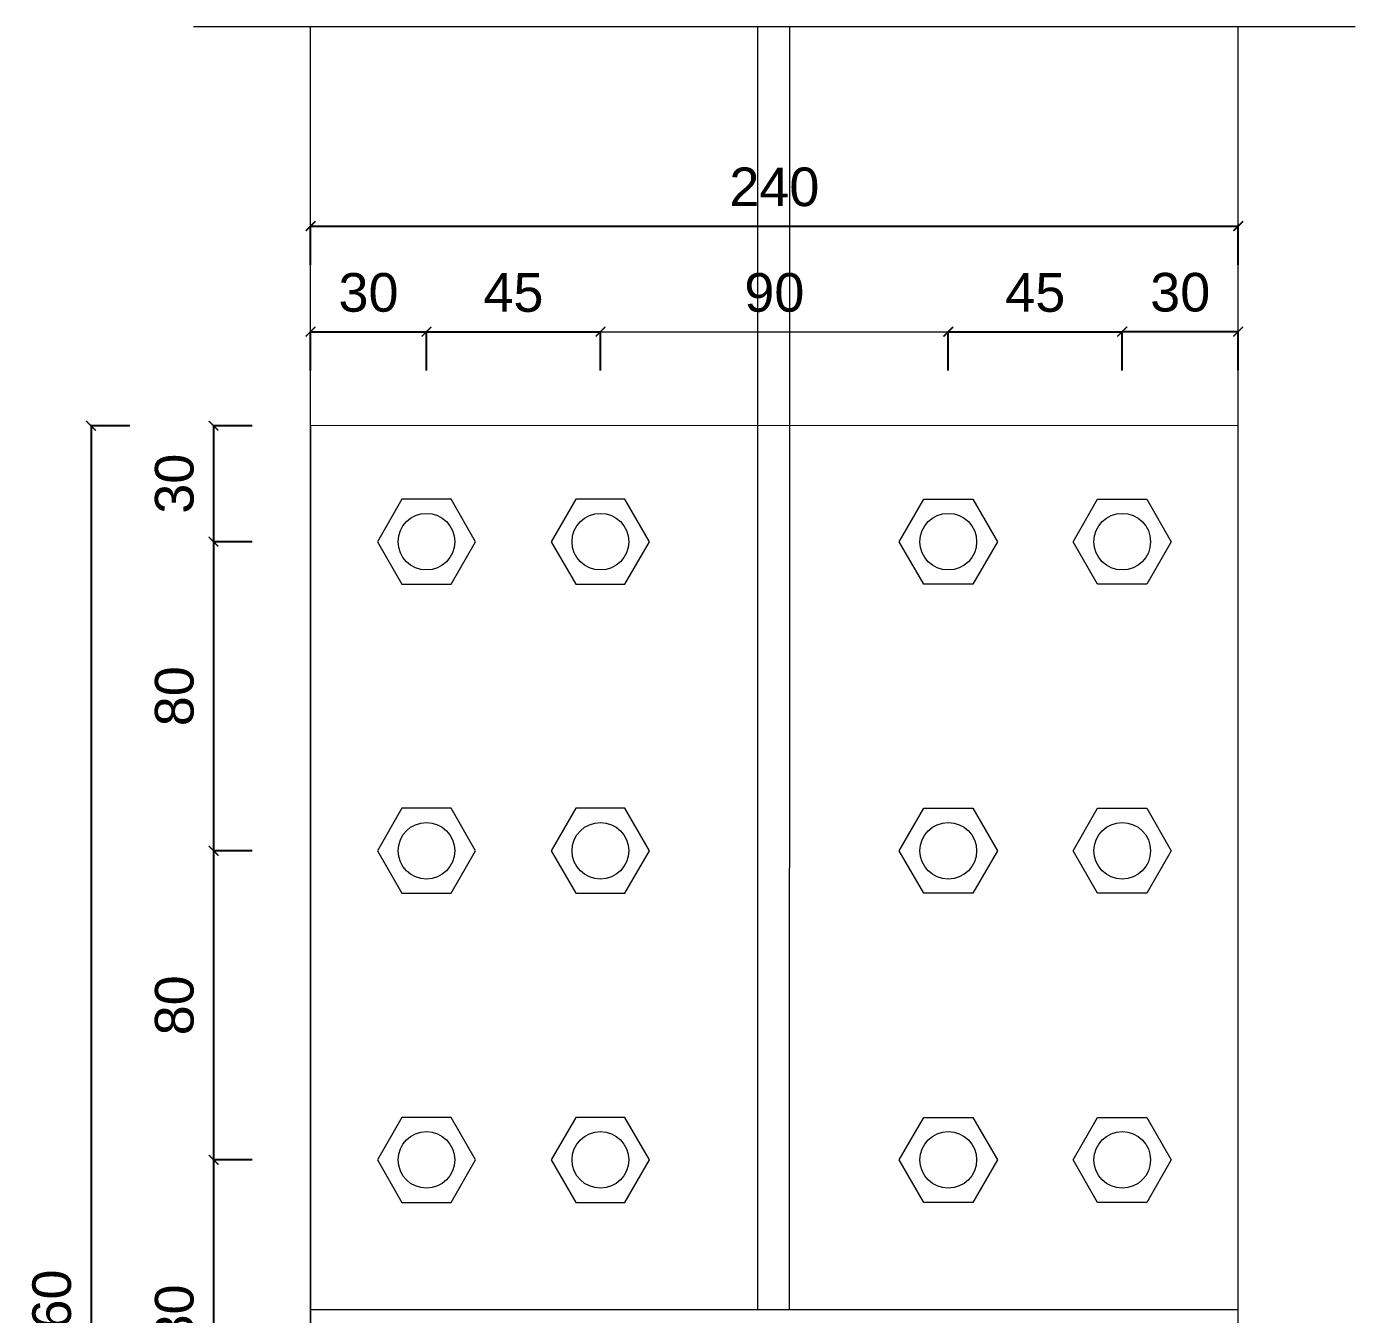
# Model space of a CAD drawing. Header units: millimetres. Extents: x 1415 to 3549, y 2194 to 4677.
# Drawn here: x 1783.825 to 1784.1688, y 2313.6318 to 2313.9652 of the extents above; entities that cross this region are included whole.
import ezdxf
from ezdxf import colors
from ezdxf.entities.mleader import LeaderData, LeaderLine
from ezdxf.math import Vec2, Vec3

# ---------------------------------------------------------------- set-up
doc = ezdxf.new("R2010")
doc.units = ezdxf.units.MM
doc.linetypes.add('ACAD_ISO02W100', pattern=[15, 12, -3])
doc.layers.get('0').update_dxf_attribs({"plot": 0})
for name, color, linetype, lineweight in [('bulloni', 170, 'Continuous', 15), ('giunti', 7, 'Continuous', 15), ('Layer4', 7, 'Continuous', 15), ('quote', 252, 'Continuous', 5), ('sezione', 18, 'ACAD_ISO02W100', 20)]:
    doc.layers.add(name, color=color, linetype=linetype, lineweight=lineweight)
doc.styles.get("Standard").update_dxf_attribs({"font": 'arial.ttf'})
doc.dimstyles.new('quote acciaio', dxfattribs={"dimtxt": 0.01, "dimasz": 0.0025, "dimexe": 0, "dimexo": 0, "dimgap": 0.005, "dimtad": 2, "dimdec": 0, "dimlfac": 1000, "dimzin": 0, "dimdsep": 46, "dimtxsty": 'Standard', "dimblk": 'ARCHTICK', "dimcen": 0, "dimclre": 252, "dimadec": 0, "dimazin": 0, "dimtfac": 1, "dimtdec": 0, "dimtofl": 0, "dimtmove": 0, "dimatfit": 3, "dimfxl": 0.01, "dimfxlon": 1, "dimtolj": 1, "dimtzin": 0, "dimarcsym": 0})

# ---------------------------------------------------------------- blocks, each defined once
blk = doc.blocks.new('_ArchTick')
at = {"color": 0, "linetype": 'ByBlock', "const_width": 0.15}
blk.add_lwpolyline([(-0.5, -0.5), (0.5, 0.5)], dxfattribs=at)
blk = doc.blocks.new('*D594')
at = {"layer": 'Defpoints', "color": 0, "transparency": 16777216}
for p in [(1783.92851, 2313.83184), (1783.87343, 2313.75184), (1783.92851, 2313.75184)]:
    blk.add_point(p, dxfattribs=at)
at = {"layer": 'quote', "color": 252, "lineweight": -2, "transparency": 16777216}
for p, q in [((1783.88343, 2313.83184), (1783.87343, 2313.83184)), ((1783.88343, 2313.75184), (1783.87343, 2313.75184))]:
    blk.add_line(p, q, dxfattribs=at)
at = {"layer": 'quote', "color": 0, "linetype": 'Continuous', "lineweight": -2, "transparency": 16777216}
blk.add_line((1783.87343, 2313.83184), (1783.87343, 2313.75184), dxfattribs=at)
at = {"layer": 'quote', "color": 0, "lineweight": -2, "transparency": 16777216, "xscale": 0.0025, "yscale": 0.0025, "zscale": 0.0025}
for p, rotation in [((1783.87343, 2313.83184), 90), ((1783.87343, 2313.75184), 270)]:
    blk.add_blockref('_ArchTick', p, dxfattribs=dict(at, rotation=rotation))
at = {"layer": 'quote', "color": 0, "transparency": 16777216, "insert": (1783.86332, 2313.79184), "char_height": 0.01, "attachment_point": 5, "rotation": 90}
blk.add_mtext('\\A1;80', dxfattribs=at)
blk = doc.blocks.new('*D560')
at = {"layer": 'Defpoints', "color": 0, "transparency": 16777216}
for p in [(1783.92851, 2313.75184), (1783.87343, 2313.67184), (1783.92851, 2313.67184)]:
    blk.add_point(p, dxfattribs=at)
at = {"layer": 'quote', "color": 252, "lineweight": -2, "transparency": 16777216}
for p, q in [((1783.88343, 2313.75184), (1783.87343, 2313.75184)), ((1783.88343, 2313.67184), (1783.87343, 2313.67184))]:
    blk.add_line(p, q, dxfattribs=at)
at = {"layer": 'quote', "color": 0, "linetype": 'Continuous', "lineweight": -2, "transparency": 16777216}
blk.add_line((1783.87343, 2313.75184), (1783.87343, 2313.67184), dxfattribs=at)
at = {"layer": 'quote', "color": 0, "lineweight": -2, "transparency": 16777216, "xscale": 0.0025, "yscale": 0.0025, "zscale": 0.0025}
for p, rotation in [((1783.87343, 2313.75184), 90), ((1783.87343, 2313.67184), 270)]:
    blk.add_blockref('_ArchTick', p, dxfattribs=dict(at, rotation=rotation))
at = {"layer": 'quote', "color": 0, "transparency": 16777216, "insert": (1783.86332, 2313.71184), "char_height": 0.01, "attachment_point": 5, "rotation": 90}
blk.add_mtext('\\A1;80', dxfattribs=at)
blk = doc.blocks.new('*D561')
at = {"layer": 'Defpoints', "color": 0, "transparency": 16777216}
for p in [(1783.92851, 2313.67184), (1783.87343, 2313.59184), (1783.92851, 2313.59184)]:
    blk.add_point(p, dxfattribs=at)
at = {"layer": 'quote', "color": 252, "lineweight": -2, "transparency": 16777216}
for p, q in [((1783.88343, 2313.67184), (1783.87343, 2313.67184)), ((1783.88343, 2313.59184), (1783.87343, 2313.59184))]:
    blk.add_line(p, q, dxfattribs=at)
at = {"layer": 'quote', "color": 0, "linetype": 'Continuous', "lineweight": -2, "transparency": 16777216}
blk.add_line((1783.87343, 2313.67184), (1783.87343, 2313.59184), dxfattribs=at)
at = {"layer": 'quote', "color": 0, "lineweight": -2, "transparency": 16777216, "xscale": 0.0025, "yscale": 0.0025, "zscale": 0.0025}
for p, rotation in [((1783.87343, 2313.67184), 90), ((1783.87343, 2313.59184), 270)]:
    blk.add_blockref('_ArchTick', p, dxfattribs=dict(at, rotation=rotation))
at = {"layer": 'quote', "color": 0, "transparency": 16777216, "insert": (1783.86332, 2313.63184), "char_height": 0.01, "attachment_point": 5, "rotation": 90}
blk.add_mtext('\\A1;80', dxfattribs=at)
blk = doc.blocks.new('*D567')
at = {"layer": 'Defpoints', "color": 0, "transparency": 16777216}
for p in [(1783.92851, 2313.88618), (1783.89851, 2313.86184), (1783.92851, 2313.83184)]:
    blk.add_point(p, dxfattribs=at)
at = {"layer": 'quote', "color": 252, "lineweight": -2, "transparency": 16777216}
for p, q in [((1783.89851, 2313.87618), (1783.89851, 2313.88618)), ((1783.92851, 2313.87618), (1783.92851, 2313.88618))]:
    blk.add_line(p, q, dxfattribs=at)
at = {"layer": 'quote', "color": 0, "linetype": 'Continuous', "lineweight": -2, "transparency": 16777216}
blk.add_line((1783.89851, 2313.88618), (1783.92851, 2313.88618), dxfattribs=at)
at = {"layer": 'quote', "color": 0, "lineweight": -2, "transparency": 16777216, "xscale": 0.0025, "yscale": 0.0025, "zscale": 0.0025, "rotation": 180}
blk.add_blockref('_ArchTick', (1783.89851, 2313.88618), dxfattribs=at)
at = {"layer": 'quote', "color": 0, "lineweight": -2, "transparency": 16777216, "xscale": 0.0025, "yscale": 0.0025, "zscale": 0.0025}
blk.add_blockref('_ArchTick', (1783.92851, 2313.88618), dxfattribs=at)
at = {"layer": 'quote', "color": 0, "transparency": 16777216, "insert": (1783.91351, 2313.89628), "char_height": 0.01, "attachment_point": 5}
blk.add_mtext('\\A1;30', dxfattribs=at)
blk = doc.blocks.new('*D595')
at = {"layer": 'Defpoints', "color": 0, "transparency": 16777216}
for p in [(1783.97351, 2313.88618), (1783.92851, 2313.83184), (1783.97351, 2313.83184)]:
    blk.add_point(p, dxfattribs=at)
at = {"layer": 'quote', "color": 252, "lineweight": -2, "transparency": 16777216}
for p, q in [((1783.92851, 2313.87618), (1783.92851, 2313.88618)), ((1783.97351, 2313.87618), (1783.97351, 2313.88618))]:
    blk.add_line(p, q, dxfattribs=at)
at = {"layer": 'quote', "color": 0, "linetype": 'Continuous', "lineweight": -2, "transparency": 16777216}
blk.add_line((1783.92851, 2313.88618), (1783.97351, 2313.88618), dxfattribs=at)
at = {"layer": 'quote', "color": 0, "lineweight": -2, "transparency": 16777216, "xscale": 0.0025, "yscale": 0.0025, "zscale": 0.0025, "rotation": 180}
blk.add_blockref('_ArchTick', (1783.92851, 2313.88618), dxfattribs=at)
at = {"layer": 'quote', "color": 0, "lineweight": -2, "transparency": 16777216, "xscale": 0.0025, "yscale": 0.0025, "zscale": 0.0025}
blk.add_blockref('_ArchTick', (1783.97351, 2313.88618), dxfattribs=at)
at = {"layer": 'quote', "color": 0, "transparency": 16777216, "insert": (1783.95101, 2313.89626), "char_height": 0.01, "attachment_point": 5}
blk.add_mtext('\\A1;45', dxfattribs=at)
blk = doc.blocks.new('*D596')
at = {"layer": 'Defpoints', "color": 0, "transparency": 16777216}
for p in [(1784.10851, 2313.88618), (1784.06351, 2313.83184), (1784.10851, 2313.83184)]:
    blk.add_point(p, dxfattribs=at)
at = {"layer": 'quote', "color": 252, "lineweight": -2, "transparency": 16777216}
for p, q in [((1784.06351, 2313.87618), (1784.06351, 2313.88618)), ((1784.10851, 2313.87618), (1784.10851, 2313.88618))]:
    blk.add_line(p, q, dxfattribs=at)
at = {"layer": 'quote', "color": 0, "linetype": 'Continuous', "lineweight": -2, "transparency": 16777216}
blk.add_line((1784.06351, 2313.88618), (1784.10851, 2313.88618), dxfattribs=at)
at = {"layer": 'quote', "color": 0, "lineweight": -2, "transparency": 16777216, "xscale": 0.0025, "yscale": 0.0025, "zscale": 0.0025, "rotation": 180}
blk.add_blockref('_ArchTick', (1784.06351, 2313.88618), dxfattribs=at)
at = {"layer": 'quote', "color": 0, "lineweight": -2, "transparency": 16777216, "xscale": 0.0025, "yscale": 0.0025, "zscale": 0.0025}
blk.add_blockref('_ArchTick', (1784.10851, 2313.88618), dxfattribs=at)
at = {"layer": 'quote', "color": 0, "transparency": 16777216, "insert": (1784.08601, 2313.89626), "char_height": 0.01, "attachment_point": 5}
blk.add_mtext('\\A1;45', dxfattribs=at)
blk = doc.blocks.new('*D597')
at = {"layer": 'Defpoints', "color": 0, "transparency": 16777216}
for p in [(1784.13851, 2313.88622), (1784.10851, 2313.83184), (1784.13851, 2313.83188)]:
    blk.add_point(p, dxfattribs=at)
at = {"layer": 'quote', "color": 252, "lineweight": -2, "transparency": 16777216}
for p, q in [((1784.10851, 2313.87622), (1784.10851, 2313.88622)), ((1784.13851, 2313.87622), (1784.13851, 2313.88622))]:
    blk.add_line(p, q, dxfattribs=at)
at = {"layer": 'quote', "color": 0, "linetype": 'Continuous', "lineweight": -2, "transparency": 16777216}
blk.add_line((1784.10851, 2313.88622), (1784.13851, 2313.88622), dxfattribs=at)
at = {"layer": 'quote', "color": 0, "lineweight": -2, "transparency": 16777216, "xscale": 0.0025, "yscale": 0.0025, "zscale": 0.0025, "rotation": 180}
blk.add_blockref('_ArchTick', (1784.10851, 2313.88622), dxfattribs=at)
at = {"layer": 'quote', "color": 0, "lineweight": -2, "transparency": 16777216, "xscale": 0.0025, "yscale": 0.0025, "zscale": 0.0025}
blk.add_blockref('_ArchTick', (1784.13851, 2313.88622), dxfattribs=at)
at = {"layer": 'quote', "color": 0, "transparency": 16777216, "insert": (1784.12351, 2313.89633), "char_height": 0.01, "attachment_point": 5}
blk.add_mtext('\\A1;30', dxfattribs=at)
blk = doc.blocks.new('*D568')
at = {"layer": 'Defpoints', "color": 0, "transparency": 16777216}
for p in [(1783.89851, 2313.8618), (1783.84172, 2313.40184), (1783.89851, 2313.40184)]:
    blk.add_point(p, dxfattribs=at)
at = {"layer": 'quote', "color": 252, "lineweight": -2, "transparency": 16777216}
for p, q in [((1783.85172, 2313.8618), (1783.84172, 2313.8618)), ((1783.85172, 2313.40184), (1783.84172, 2313.40184))]:
    blk.add_line(p, q, dxfattribs=at)
at = {"layer": 'quote', "color": 0, "linetype": 'Continuous', "lineweight": -2, "transparency": 16777216}
blk.add_line((1783.84172, 2313.8618), (1783.84172, 2313.40184), dxfattribs=at)
at = {"layer": 'quote', "color": 0, "lineweight": -2, "transparency": 16777216, "xscale": 0.0025, "yscale": 0.0025, "zscale": 0.0025}
for p, rotation in [((1783.84172, 2313.8618), 90), ((1783.84172, 2313.40184), 270)]:
    blk.add_blockref('_ArchTick', p, dxfattribs=dict(at, rotation=rotation))
at = {"layer": 'quote', "color": 0, "transparency": 16777216, "insert": (1783.83161, 2313.63182), "char_height": 0.01, "attachment_point": 5, "rotation": 90}
blk.add_mtext('\\A1;460', dxfattribs=at)
blk = doc.blocks.new('*D598')
at = {"layer": 'Defpoints', "color": 0, "transparency": 16777216}
for p in [(1784.13851, 2313.9135), (1783.89851, 2313.86184), (1784.13851, 2313.39684)]:
    blk.add_point(p, dxfattribs=at)
at = {"layer": 'quote', "color": 252, "lineweight": -2, "transparency": 16777216}
for p, q in [((1783.89851, 2313.9035), (1783.89851, 2313.9135)), ((1784.13851, 2313.9035), (1784.13851, 2313.9135))]:
    blk.add_line(p, q, dxfattribs=at)
at = {"layer": 'quote', "color": 0, "linetype": 'Continuous', "lineweight": -2, "transparency": 16777216}
blk.add_line((1783.89851, 2313.9135), (1784.13851, 2313.9135), dxfattribs=at)
at = {"layer": 'quote', "color": 0, "lineweight": -2, "transparency": 16777216, "xscale": 0.0025, "yscale": 0.0025, "zscale": 0.0025, "rotation": 180}
blk.add_blockref('_ArchTick', (1783.89851, 2313.9135), dxfattribs=at)
at = {"layer": 'quote', "color": 0, "lineweight": -2, "transparency": 16777216, "xscale": 0.0025, "yscale": 0.0025, "zscale": 0.0025}
blk.add_blockref('_ArchTick', (1784.13851, 2313.9135), dxfattribs=at)
at = {"layer": 'quote', "color": 0, "transparency": 16777216, "insert": (1784.01851, 2313.9236), "char_height": 0.01, "attachment_point": 5}
blk.add_mtext('\\A1;240', dxfattribs=at)
blk = doc.blocks.new('*D581')
at = {"layer": 'Defpoints', "color": 0, "transparency": 16777216}
for p in [(1783.92851, 2313.86184), (1783.87343, 2313.83184), (1783.92851, 2313.83184)]:
    blk.add_point(p, dxfattribs=at)
at = {"layer": 'quote', "color": 252, "lineweight": -2, "transparency": 16777216}
for p, q in [((1783.88343, 2313.86184), (1783.87343, 2313.86184)), ((1783.88343, 2313.83184), (1783.87343, 2313.83184))]:
    blk.add_line(p, q, dxfattribs=at)
at = {"layer": 'quote', "color": 0, "linetype": 'Continuous', "lineweight": -2, "transparency": 16777216}
blk.add_line((1783.87343, 2313.86184), (1783.87343, 2313.83184), dxfattribs=at)
at = {"layer": 'quote', "color": 0, "lineweight": -2, "transparency": 16777216, "xscale": 0.0025, "yscale": 0.0025, "zscale": 0.0025}
for p, rotation in [((1783.87343, 2313.86184), 90), ((1783.87343, 2313.83184), 270)]:
    blk.add_blockref('_ArchTick', p, dxfattribs=dict(at, rotation=rotation))
at = {"layer": 'quote', "color": 0, "transparency": 16777216, "insert": (1783.86332, 2313.84684), "char_height": 0.01, "attachment_point": 5, "rotation": 90}
blk.add_mtext('\\A1;30', dxfattribs=at)

msp = doc.modelspace()

# ---------------------------------------------------------------- linework, layer by layer
at = {"layer": 'bulloni'}
for points in [[(1783.9158, 2313.83184), (1783.92215, 2313.82084), (1783.93486, 2313.82084), (1783.94121, 2313.83184), (1783.93486, 2313.84284), (1783.92215, 2313.84284)], [(1783.9608, 2313.83184), (1783.96715, 2313.82084), (1783.97986, 2313.82084), (1783.98621, 2313.83184), (1783.97986, 2313.84284), (1783.96715, 2313.84284)], [(1784.07621, 2313.83184), (1784.06986, 2313.82084), (1784.05715, 2313.82084), (1784.0508, 2313.83184), (1784.05715, 2313.84284), (1784.06986, 2313.84284)], [(1784.12121, 2313.83184), (1784.11486, 2313.82084), (1784.10215, 2313.82084), (1784.0958, 2313.83184), (1784.10215, 2313.84284), (1784.11486, 2313.84284)], [(1783.9158, 2313.75184), (1783.92215, 2313.74084), (1783.93486, 2313.74084), (1783.94121, 2313.75184), (1783.93486, 2313.76284), (1783.92215, 2313.76284)], [(1783.9608, 2313.75184), (1783.96715, 2313.74084), (1783.97986, 2313.74084), (1783.98621, 2313.75184), (1783.97986, 2313.76284), (1783.96715, 2313.76284)], [(1784.07621, 2313.75184), (1784.06986, 2313.74084), (1784.05715, 2313.74084), (1784.0508, 2313.75184), (1784.05715, 2313.76284), (1784.06986, 2313.76284)], [(1784.12121, 2313.75184), (1784.11486, 2313.74084), (1784.10215, 2313.74084), (1784.0958, 2313.75184), (1784.10215, 2313.76284), (1784.11486, 2313.76284)], [(1783.9158, 2313.67184), (1783.92215, 2313.66084), (1783.93486, 2313.66084), (1783.94121, 2313.67184), (1783.93486, 2313.68284), (1783.92215, 2313.68284)], [(1783.9608, 2313.67184), (1783.96715, 2313.66084), (1783.97986, 2313.66084), (1783.98621, 2313.67184), (1783.97986, 2313.68284), (1783.96715, 2313.68284)], [(1784.07621, 2313.67184), (1784.06986, 2313.66084), (1784.05715, 2313.66084), (1784.0508, 2313.67184), (1784.05715, 2313.68284), (1784.06986, 2313.68284)], [(1784.12121, 2313.67184), (1784.11486, 2313.66084), (1784.10215, 2313.66084), (1784.0958, 2313.67184), (1784.10215, 2313.68284), (1784.11486, 2313.68284)]]:
    msp.add_lwpolyline(points, close=True, dxfattribs=at)
for centre in [(1783.92851, 2313.83184), (1783.97351, 2313.83184), (1784.06351, 2313.83184), (1784.10851, 2313.83184), (1783.92851, 2313.75184), (1783.97351, 2313.75184), (1784.06351, 2313.75184), (1784.10851, 2313.75184), (1783.92851, 2313.67184), (1783.97351, 2313.67184), (1784.06351, 2313.67184), (1784.10851, 2313.67184)]:
    msp.add_circle(centre, 0.00733, dxfattribs=at)
at = {"layer": 'giunti'}
msp.add_lwpolyline([(1783.89851, 2313.8618), (1783.89851, 2313.40184), (1784.13851, 2313.40184), (1784.13851, 2313.86189), (1783.89851, 2313.8618)], dxfattribs=at)
at = {"layer": 'Layer4'}
for points in [[(1783.89851, 2313.40184), (1783.89851, 2313.96515)], [(1784.01421, 2313.86184), (1784.01421, 2313.96515)], [(1784.02247, 2313.86184), (1784.02247, 2313.96515)], [(1784.13851, 2313.39684), (1784.13851, 2313.96515)]]:
    msp.add_lwpolyline(points, dxfattribs=at)
at = {"layer": 'Layer4', "linetype": 'ACAD_ISO02W100', "ltscale": 0.25}
for points in [[(1784.01421, 2313.63309), (1784.01421, 2313.86184)], [(1784.02245, 2313.63309), (1784.02247, 2313.86184)], [(1783.89851, 2313.63309), (1784.13851, 2313.63309)]]:
    msp.add_lwpolyline(points, dxfattribs=at)
at = {"layer": 'quote', "color": 252}
for p, q in [((1783.97351, 2313.87618), (1783.97351, 2313.88618)), ((1784.06351, 2313.87618), (1784.06351, 2313.88618))]:
    msp.add_line(p, q, dxfattribs=at)
at = {"layer": 'quote', "linetype": 'Continuous'}
msp.add_line((1783.97351, 2313.88618), (1784.06351, 2313.88618), dxfattribs=at)
at = {"layer": 'sezione', "ltscale": 0.2}
msp.add_lwpolyline([(1783.86821, 2313.96515), (1784.1688, 2313.96515)], dxfattribs=at)

# ---------------------------------------------------------------- block references
at = {"layer": 'quote', "xscale": 0.0025, "yscale": 0.0025, "zscale": 0.0025, "rotation": 180}
msp.add_blockref('_ArchTick', (1783.97351, 2313.88618), dxfattribs=at)
at = {"layer": 'quote', "xscale": 0.0025, "yscale": 0.0025, "zscale": 0.0025}
msp.add_blockref('_ArchTick', (1784.06351, 2313.88618), dxfattribs=at)

# ---------------------------------------------------------------- texts
at = {"layer": 'quote', "insert": (1784.01851, 2313.89628), "char_height": 0.01, "attachment_point": 5}
msp.add_mtext('\\A1;90', dxfattribs=at)

# ---------------------------------------------------------------- dimensions: what is measured, and where the dimension line sits
at = {"layer": 'quote'}
for base, p1, p2, picture, middle in [((1784.13851, 2313.9135), (1783.89851, 2313.86184), (1784.13851, 2313.39684), '*D598', (1784.01851, 2313.9236)), ((1783.92851, 2313.88618), (1783.89851, 2313.86184), (1783.92851, 2313.83184), '*D567', (1783.91351, 2313.89628)), ((1783.97351, 2313.88618), (1783.92851, 2313.83184), (1783.97351, 2313.83184), '*D595', (1783.95101, 2313.89626)), ((1784.10851, 2313.88618), (1784.06351, 2313.83184), (1784.10851, 2313.83184), '*D596', (1784.08601, 2313.89626)), ((1784.13851, 2313.88622), (1784.10851, 2313.83184), (1784.13851, 2313.83188), '*D597', (1784.12351, 2313.89633))]:
    dim = msp.add_linear_dim(base=base, p1=p1, p2=p2, dimstyle='quote acciaio', dxfattribs=at)
    dim.commit()
    dim.dimension.update_dxf_attribs({"geometry": picture, "text_midpoint": middle})
for base, p1, p2, picture, middle in [((1783.84172, 2313.40184), (1783.89851, 2313.8618), (1783.89851, 2313.40184), '*D568', (1783.83161, 2313.63182)), ((1783.87343, 2313.83184), (1783.92851, 2313.86184), (1783.92851, 2313.83184), '*D581', (1783.86332, 2313.84684)), ((1783.87343, 2313.75184), (1783.92851, 2313.83184), (1783.92851, 2313.75184), '*D594', (1783.86332, 2313.79184)), ((1783.87343, 2313.67184), (1783.92851, 2313.75184), (1783.92851, 2313.67184), '*D560', (1783.86332, 2313.71184)), ((1783.87343, 2313.59184), (1783.92851, 2313.67184), (1783.92851, 2313.59184), '*D561', (1783.86332, 2313.63184))]:
    dim = msp.add_linear_dim(base=base, p1=p1, p2=p2, angle=90, dimstyle='quote acciaio', dxfattribs=at)
    dim.commit()
    dim.dimension.update_dxf_attribs({"geometry": picture, "text_midpoint": middle})

# ---------------------------------------------------------------- leaders
ml = msp.add_multileader_mtext('Standard', dxfattribs=at)
ml.set_content('piatto1 ', color=256)
ml.set_leader_properties()
ml.build(insert=Vec2(0, 0))
ml.multileader.update_dxf_attribs({"dogleg_length": 0.03, "arrow_head_size": 0.01})
ctx = ml.context
ctx.base_point, ctx.char_height, ctx.arrow_head_size, ctx.landing_gap_size, ctx.plane_origin = Vec3(1784.1732, 2313.86125), 0.01, 0.01, 0.003, Vec3(1784.25077, 2313.78741)
ctx.text_align_type = 2
notes = []
notes.append((ctx, [(0, (1, 1, 0), (1784.22536, 2313.86125), (-1, 0), 0.0077, [(0, [(1784.35133, 2313.86125), (1784.22536, 2313.86125)], 0, [])])]))
ctx.mtext.insert, ctx.mtext.alignment, ctx.mtext.flow_direction = Vec3(1784.21465, 2313.86764), 3, 5
for ctx, leaders in notes:
    for number, flags, end, landing, length, lines in leaders:
        leader = LeaderData()
        leader.index, (leader.has_last_leader_line, leader.has_dogleg_vector, leader.attachment_direction) = number, flags
        leader.last_leader_point, leader.dogleg_vector, leader.dogleg_length = Vec3(end), Vec3(landing), length
        for number, points, colour, breaks in lines:
            line = LeaderLine()
            line.index, line.vertices, line.color, line.breaks = number, Vec3.list(points), colors.encode_raw_color(colour), breaks
            leader.lines.append(line)
        ctx.leaders.append(leader)

doc.saveas('drawing.dxf')
